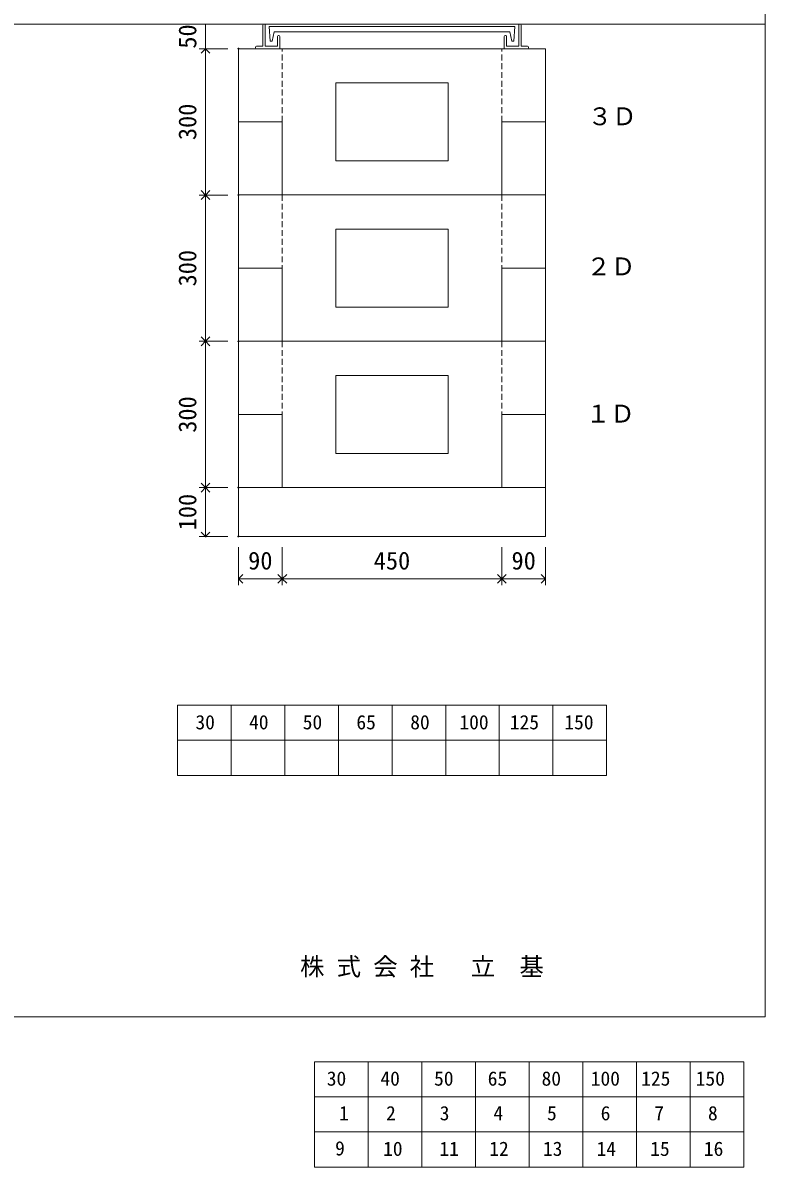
# Model space of a CAD drawing. Units: millimetres, scale not verified. Extents: x -4890 to 18490, y -2292 to 2292.
# Drawn here: x 3368 to 4890, y -2292 to 54 of the extents above; entities that cross this region are included whole.
import ezdxf
from ezdxf.enums import TextEntityAlignment as Align

# ---------------------------------------------------------------- set-up
doc = ezdxf.new("R2010")
doc.units = ezdxf.units.MM
doc.header["$LTSCALE"] = 10
doc.header["$PDMODE"] = 32
doc.header["$PDSIZE"] = 2
for name, pattern in [('DASHED1', [1.8, 1.2, -0.6]), ('USER2', [50.8, 31.75, -6.35, 6.35, -6.35]), ('USER5', [3.185, 0.01, -3.175])]:
    doc.linetypes.add(name, pattern=pattern)
for name, color, linetype, lineweight in [('0-1_Defpoints', 7, 'USER2', 5), ('0-2_waku', 7, 'Continuous', 18), ('0-3_gaikei', 7, 'Continuous', 18), ('0-4_kakure', 7, 'USER5', 18), ('0-5_sunpou', 7, 'Continuous', 5), ('0-9_uchigawa', 6, 'Continuous', 18), ('0-B_futa', 3, 'Continuous', 18), ('0-C_GL', 4, 'Continuous', 18), ('0-E_文字１', 150, 'USER2', 18), ('1-5_文字２', 7, 'Continuous', 5)]:
    doc.layers.add(name, color=color, linetype=linetype, lineweight=lineweight)
doc.styles.add('ＭＳ ゴシック', font='')
doc.styles.get('ＭＳ ゴシック').set_extended_font_data('MS Gothic')

# ---------------------------------------------------------------- blocks, each defined once
blk = doc.blocks.new('_Open90')
at = {"layer": '0-5_sunpou'}
blk.add_line((0, 0), (-1, 0), dxfattribs=at)
blk.add_lwpolyline([(-0.5, 0.5), (0, 0), (-0.5, -0.5)], dxfattribs=at)
blk = doc.blocks.new('D45')
at = {"layer": '0-1_Defpoints'}
for p in [(5257.32, 1914.36), (5190.08, 1614.36), (5257.32, 1614.36)]:
    blk.add_point(p, dxfattribs=at)
at = {"layer": '0-5_sunpou'}
for p, q in [((5235.32, 1914.36), (5177.08, 1914.36)), ((5190.08, 1896.36), (5190.08, 1632.36)), ((5235.32, 1614.36), (5177.08, 1614.36))]:
    blk.add_line(p, q, dxfattribs=at)
at = {"layer": '0-5_sunpou', "xscale": 18, "yscale": 18}
for p, rotation in [((5190.08, 1914.36), 90), ((5190.08, 1614.36), 270)]:
    blk.add_blockref('_Open90', p, dxfattribs=dict(at, rotation=rotation))
at = {"layer": '0-5_sunpou', "style": 'ＭＳ ゴシック'}
blk.add_text('300', height=36.66, rotation=90, dxfattribs=at).set_placement((5182.08, 1726.86), align=Align.BOTTOM_LEFT)
blk = doc.blocks.new('D46')
at = {"layer": '0-1_Defpoints'}
for p in [(5257.32, 2214.36), (5190.08, 1914.36), (5257.32, 1914.36)]:
    blk.add_point(p, dxfattribs=at)
at = {"layer": '0-5_sunpou'}
for p, q in [((5235.32, 2214.36), (5177.08, 2214.36)), ((5190.08, 2196.36), (5190.08, 1932.36)), ((5235.32, 1914.36), (5177.08, 1914.36))]:
    blk.add_line(p, q, dxfattribs=at)
at = {"layer": '0-5_sunpou', "xscale": 18, "yscale": 18}
for p, rotation in [((5190.08, 2214.36), 90), ((5190.08, 1914.36), 270)]:
    blk.add_blockref('_Open90', p, dxfattribs=dict(at, rotation=rotation))
at = {"layer": '0-5_sunpou', "style": 'ＭＳ ゴシック'}
blk.add_text('300', height=36.66, rotation=90, dxfattribs=at).set_placement((5182.08, 2026.86), align=Align.BOTTOM_LEFT)
blk = doc.blocks.new('D48')
at = {"layer": '0-1_Defpoints'}
for p in [(5257.32, 1614.36), (5190.08, 1314.36), (5257.32, 1314.36)]:
    blk.add_point(p, dxfattribs=at)
at = {"layer": '0-5_sunpou'}
for p, q in [((5235.32, 1614.36), (5177.08, 1614.36)), ((5190.08, 1596.36), (5190.08, 1332.36)), ((5235.32, 1314.36), (5177.08, 1314.36))]:
    blk.add_line(p, q, dxfattribs=at)
at = {"layer": '0-5_sunpou', "xscale": 18, "yscale": 18}
for p, rotation in [((5190.08, 1614.36), 90), ((5190.08, 1314.36), 270)]:
    blk.add_blockref('_Open90', p, dxfattribs=dict(at, rotation=rotation))
at = {"layer": '0-5_sunpou', "style": 'ＭＳ ゴシック'}
blk.add_text('300', height=36.66, rotation=90, dxfattribs=at).set_placement((5182.08, 1426.86), align=Align.BOTTOM_LEFT)
blk = doc.blocks.new('_Open90_34')
at = {"layer": '0-5_sunpou'}
blk.add_line((0, 0), (-1, 0), dxfattribs=at)
blk.add_lwpolyline([(-0.5, 0.5), (0, 0), (-0.5, -0.5)], dxfattribs=at)
blk = doc.blocks.new('D64')
at = {"layer": '0-1_Defpoints'}
for p in [(5257.32, 1314.36), (5190.08, 1214.36), (5257.32, 1214.36)]:
    blk.add_point(p, dxfattribs=at)
at = {"layer": '0-5_sunpou'}
for p, q in [((5235.32, 1314.36), (5177.08, 1314.36)), ((5190.08, 1296.36), (5190.08, 1232.36)), ((5235.32, 1214.36), (5177.08, 1214.36))]:
    blk.add_line(p, q, dxfattribs=at)
at = {"layer": '0-5_sunpou', "xscale": 18, "yscale": 18}
for p, rotation in [((5190.08, 1314.36), 90), ((5190.08, 1214.36), 270)]:
    blk.add_blockref('_Open90_34', p, dxfattribs=dict(at, rotation=rotation))
at = {"layer": '0-5_sunpou', "style": 'ＭＳ ゴシック'}
blk.add_text('100', height=36.66, rotation=90, dxfattribs=at).set_placement((5182.08, 1226.86), align=Align.BOTTOM_LEFT)

msp = doc.modelspace()

# ---------------------------------------------------------------- linework, layer by layer
at = {"layer": '0-2_waku'}
for p, q in [((4890, 2291.5), (4890, -1983.5)), ((4890, 2291.5), (4890, -1983.5)), ((3685, -1344.5), (3685, -1488.5)), ((3685, -1344.5), (3685, -1488.5)), ((3685, -1344.5), (3685, -1488.5)), ((3685, -1344.5), (3685, -1488.5)), ((3685, -1344.5), (4565, -1344.5)), ((3795, -1344.5), (3795, -1488.5)), ((3905, -1344.5), (3905, -1488.5)), ((3905, -1344.5), (3905, -1488.5)), ((4015, -1344.5), (4015, -1488.5)), ((4125, -1344.5), (4125, -1488.5)), ((4235, -1344.5), (4235, -1488.5)), ((4345, -1344.5), (4345, -1488.5)), ((4455, -1344.5), (4455, -1488.5)), ((4565, -1344.5), (4565, -1488.5)), ((3685, -1416.5), (4565, -1416.5)), ((3685, -1488.5), (4565, -1488.5)), ((-1230, -1983.5), (4890, -1983.5)), ((-1230, -1983.5), (4890, -1983.5)), ((-1230, -1983.5), (4890, -1983.5))]:
    msp.add_line(p, q, dxfattribs=at)
at = {"layer": '0-3_gaikei'}
for p, q in [((3810, 1.5), (4440, 1.5)), ((3810, 1.5), (4440, 1.5)), ((3810, 1.5), (4440, 1.5)), ((3810, 1.5), (4440, 1.5)), ((3810, 1.5), (4440, 1.5)), ((3810, 1.5), (4440, 1.5)), ((3810, 1.5), (4440, 1.5)), ((3810, 1.5), (4440, 1.5)), ((3810, 1.5), (4440, 1.5)), ((3810, 1.5), (4440, 1.5)), ((3810, 1.5), (3900, 1.5)), ((3810, -998.5), (3810, 1.5)), ((3890, 1.5), (4360, 1.5)), ((3890, 1.5), (4360, 1.5)), ((4350, 1.5), (4440, 1.5)), ((4440, -298.5), (4440, 1.5)), ((4440, -298.5), (4440, -138.5)), ((3810, -148.5), (3900, -148.5)), ((3900, -148.5), (3900, -298.5)), ((4350, -148.5), (4350, -298.5)), ((4350, -148.5), (4440, -148.5)), ((3810, -298.5), (4440, -298.5)), ((3810, -298.5), (4440, -298.5)), ((3810, -298.5), (4440, -298.5)), ((3890, -298.5), (4360, -298.5)), ((3890, -298.5), (4360, -298.5)), ((4440, -998.5), (4440, -298.5)), ((3810, -448.5), (3900, -448.5)), ((3900, -448.5), (3900, -598.5)), ((4350, -448.5), (4350, -598.5)), ((4350, -448.5), (4440, -448.5)), ((3810, -598.5), (4440, -598.5)), ((3810, -598.5), (4440, -598.5)), ((3810, -598.5), (4440, -598.5)), ((3810, -598.5), (4440, -598.5)), ((3810, -598.5), (4440, -598.5)), ((3810, -598.5), (4440, -598.5)), ((3810, -748.5), (3900, -748.5)), ((3900, -748.5), (3900, -898.5)), ((4350, -748.5), (4350, -898.5)), ((4350, -748.5), (4440, -748.5)), ((3810, -898.5), (4440, -898.5)), ((3810, -898.5), (4440, -898.5)), ((3810, -898.5), (4440, -898.5)), ((3810, -898.5), (4440, -898.5)), ((3810, -998.5), (4440, -998.5)), ((3810, -998.5), (4440, -998.5))]:
    msp.add_line(p, q, dxfattribs=at)
at = {"layer": '0-4_kakure', "linetype": 'DASHED1', "lineweight": 5}
for p, q in [((3900, -148.5), (3900, 1.5)), ((4350, -148.5), (4350, 1.5)), ((3900, -298.5), (3900, -448.5)), ((4350, -298.5), (4350, -448.5)), ((3900, -598.5), (3900, -748.5)), ((4350, -598.5), (4350, -748.5))]:
    msp.add_line(p, q, dxfattribs=at)
at = {"layer": '0-5_sunpou'}
for p, q in [((3788, 51.5), (3729.76, 51.5)), ((3742.76, 51.5), (3742.76, 1.5)), ((3788, 1.5), (3729.76, 1.5)), ((3788, 1.5), (3729.76, 1.5)), ((3810, -1020.5), (3810, -1098.43)), ((3900, -1020.5), (3900, -1098.43)), ((3900, -1020.5), (3900, -1098.43)), ((4350, -1020.5), (4350, -1098.43)), ((4350, -1020.5), (4350, -1098.43)), ((4440, -1020.5), (4440, -1098.43)), ((3828, -1085.43), (3882, -1085.43)), ((3918, -1085.43), (4332, -1085.43)), ((4368, -1085.43), (4422, -1085.43))]:
    msp.add_line(p, q, dxfattribs=at)
at = {"layer": '0-9_uchigawa'}
for p, q in [((4010, -68.5), (4240, -68.5)), ((4010, -228.5), (4010, -68.5)), ((4240, -228.5), (4240, -68.5)), ((4010, -228.5), (4240, -228.5)), ((4010, -528.5), (4010, -368.5)), ((4010, -368.5), (4240, -368.5)), ((4240, -528.5), (4240, -368.5)), ((4010, -528.5), (4240, -528.5)), ((4010, -668.5), (4240, -668.5)), ((4010, -828.5), (4010, -668.5)), ((4240, -828.5), (4240, -668.5)), ((4010, -828.5), (4240, -828.5))]:
    msp.add_line(p, q, dxfattribs=at)
at = {"layer": '0-B_futa'}
for p, q in [((3860, 49.5), (3860, 6.5)), ((3862, 51.5), (3865, 51.5)), ((3865, 51.5), (3865, 6.5)), ((3872.81, 47), (4377.14, 47)), ((3872.81, 47), (3875.3, 17)), ((4377.14, 47), (4374.89, 17)), ((4385, 51.5), (4385, 6.5)), ((4385, 51.5), (4388, 51.5)), ((4390, 49.5), (4390, 6.5)), ((3883.33, 36), (3879.01, 17)), ((3883.33, 36), (4366.67, 36)), ((3890, 26.5), (3890, 6.5)), ((3892, 28.5), (3893, 28.5)), ((3895, 26.5), (3895, 1.5)), ((4355, 26.5), (4355, 1.5)), ((4358, 28.5), (4357, 28.5)), ((4360, 26.5), (4360, 6.5)), ((4366.67, 36), (4370.98, 17)), ((3845, 4.5), (3845, 3.5)), ((3847, 6.5), (3860, 6.5)), ((3895, 1.5), (3847, 1.5)), ((3865, 6.5), (3890, 6.5)), ((3875.3, 17), (3879.01, 17)), ((4355, 1.5), (4403, 1.5)), ((4385, 6.5), (4360, 6.5)), ((4374.89, 17), (4370.98, 17)), ((4403, 6.5), (4390, 6.5)), ((4405, 4.5), (4405, 3.5))]:
    msp.add_line(p, q, dxfattribs=at)
for centre, start, end in [((3862, 49.5), 90, 180), ((4388, 49.5), 0, 90), ((3892, 26.5), 90, 180), ((3893, 26.5), 0, 90), ((4357, 26.5), 90, 180), ((4358, 26.5), 0, 90), ((3847, 4.5), 90, 180), ((3847, 3.5), 180, 270), ((4403, 4.5), 0, 90), ((4403, 3.5), 270, 0)]:
    msp.add_arc(centre, 2, start, end, dxfattribs=at)
at = {"layer": '0-C_GL'}
msp.add_line((-1230, 51.5), (4890, 51.5), dxfattribs=at)
msp.add_line((-1230, 51.5), (4890, 51.5), dxfattribs=at)
at = {"layer": '1-5_文字２'}
for p, q in [((3966.08, -2075.62), (3966.08, -2219.62)), ((3966.08, -2075.62), (3966.08, -2219.62)), ((3966.08, -2075.62), (3966.08, -2219.62)), ((3966.08, -2075.62), (3966.08, -2219.62)), ((3966.08, -2075.62), (4846.08, -2075.62)), ((3966.08, -2075.62), (3966.08, -2219.62)), ((3966.08, -2075.62), (3966.08, -2219.62)), ((3966.08, -2075.62), (3966.08, -2219.62)), ((3966.08, -2075.62), (3966.08, -2219.62)), ((3966.08, -2075.62), (4846.08, -2075.62)), ((4076.08, -2075.62), (4076.08, -2219.62)), ((4076.08, -2075.62), (4076.08, -2219.62)), ((4186.08, -2075.62), (4186.08, -2219.62)), ((4186.08, -2075.62), (4186.08, -2219.62)), ((4186.08, -2075.62), (4186.08, -2219.62)), ((4186.08, -2075.62), (4186.08, -2219.62)), ((4296.08, -2075.62), (4296.08, -2219.62)), ((4296.08, -2075.62), (4296.08, -2219.62)), ((4406.08, -2075.62), (4406.08, -2219.62)), ((4406.08, -2075.62), (4406.08, -2219.62)), ((4516.08, -2075.62), (4516.08, -2219.62)), ((4516.08, -2075.62), (4516.08, -2219.62)), ((4626.08, -2075.62), (4626.08, -2219.62)), ((4626.08, -2075.62), (4626.08, -2219.62)), ((4736.08, -2075.62), (4736.08, -2219.62)), ((4736.08, -2075.62), (4736.08, -2219.62)), ((4846.08, -2075.62), (4846.08, -2219.62)), ((4846.08, -2075.62), (4846.08, -2219.62)), ((3966.08, -2147.62), (4846.08, -2147.62)), ((3966.08, -2147.62), (4846.08, -2147.62)), ((3966.08, -2219.62), (4846.08, -2219.62)), ((3966.08, -2219.62), (4846.08, -2219.62)), ((3966.08, -2219.62), (3966.08, -2291.62)), ((3966.08, -2219.62), (3966.08, -2291.62)), ((3966.08, -2219.62), (3966.08, -2291.62)), ((3966.08, -2219.62), (3966.08, -2291.62)), ((3966.08, -2219.62), (4846.08, -2219.62)), ((3966.08, -2219.62), (3966.08, -2291.62)), ((3966.08, -2219.62), (3966.08, -2291.62)), ((3966.08, -2219.62), (3966.08, -2291.62)), ((3966.08, -2219.62), (3966.08, -2291.62)), ((3966.08, -2219.62), (4846.08, -2219.62)), ((4076.08, -2219.62), (4076.08, -2291.62)), ((4076.08, -2219.62), (4076.08, -2291.62)), ((4186.08, -2219.62), (4186.08, -2291.62)), ((4186.08, -2219.62), (4186.08, -2291.62)), ((4186.08, -2219.62), (4186.08, -2291.62)), ((4186.08, -2219.62), (4186.08, -2291.62)), ((4296.08, -2219.62), (4296.08, -2291.62)), ((4296.08, -2219.62), (4296.08, -2291.62)), ((4406.08, -2219.62), (4406.08, -2291.62)), ((4406.08, -2219.62), (4406.08, -2291.62)), ((4516.08, -2219.62), (4516.08, -2291.62)), ((4516.08, -2219.62), (4516.08, -2291.62)), ((4626.08, -2219.62), (4626.08, -2291.62)), ((4626.08, -2219.62), (4626.08, -2291.62)), ((4736.08, -2219.62), (4736.08, -2291.62)), ((4736.08, -2219.62), (4736.08, -2291.62)), ((4846.08, -2219.62), (4846.08, -2291.62)), ((4846.08, -2219.62), (4846.08, -2291.62)), ((3966.08, -2291.62), (4846.08, -2291.62)), ((3966.08, -2291.62), (4846.08, -2291.62))]:
    msp.add_line(p, q, dxfattribs=at)

# ---------------------------------------------------------------- block references
at = {"layer": '0-5_sunpou'}
for name in ['D46', 'D45', 'D48', 'D64']:
    msp.add_blockref(name, (-1447.32, -2212.87), dxfattribs=at)
at = {"layer": '0-5_sunpou', "xscale": 18, "yscale": 18, "rotation": 180}
for p in [(3810, -1085.43), (3900, -1085.43), (4350, -1085.43)]:
    msp.add_blockref('_Open90_34', p, dxfattribs=at)
at = {"layer": '0-5_sunpou', "xscale": 18, "yscale": 18}
for p in [(3900, -1085.43), (4350, -1085.43), (4440, -1085.43)]:
    msp.add_blockref('_Open90_34', p, dxfattribs=at)

# ---------------------------------------------------------------- texts
at = {"layer": '0-5_sunpou', "style": 'ＭＳ ゴシック'}
msp.add_text('50', height=36.66, rotation=90, dxfattribs=at).set_placement((3734.76, 1.5), align=Align.BOTTOM_LEFT)
for s, p in [('90', (3830, -1077.43)), ('450', (4087.5, -1077.43)), ('90', (4370, -1077.43))]:
    msp.add_text(s, height=36.66, dxfattribs=at).set_placement(p, align=Align.BOTTOM_LEFT)
at = {"layer": '0-E_文字１', "color": 7, "style": 'ＭＳ ゴシック'}
for s, height, p in [('３Ｄ', 36.66, (4526.42, -166.5)), ('２Ｄ', 36.66, (4523.82, -474.26)), ('１Ｄ', 36.66, (4522.5, -776.12)), ('30', 29.33, (3721.93, -1402.87)), ('40', 29.33, (3831.93, -1402.87)), ('50', 29.33, (3941.93, -1402.87)), ('65', 29.33, (4051.93, -1402.87)), ('80', 29.33, (4162.34, -1402.87)), ('100', 29.33, (4263.21, -1402.87)), ('125', 29.33, (4366.6, -1402.87)), ('150', 29.33, (4478.36, -1402.87)), ('株 式 会 社 \u3000立\u3000基', 36.66, (3936.53, -1909.86))]:
    msp.add_text(s, height=height, dxfattribs=at).set_placement(p, align=Align.BOTTOM_LEFT)
at = {"layer": '1-5_文字２', "style": 'ＭＳ ゴシック'}
for s, p in [('30', (3991.23, -2133.44)), ('30', (3991.23, -2133.44)), ('40', (4101.23, -2133.44)), ('40', (4101.23, -2133.44)), ('50', (4211.23, -2133.44)), ('50', (4211.23, -2133.44)), ('65', (4321.23, -2133.44)), ('65', (4321.23, -2133.44)), ('80', (4431.64, -2133.44)), ('80', (4431.64, -2133.44)), ('100', (4532.51, -2133.44)), ('100', (4532.51, -2133.44)), ('125', (4635.9, -2133.44)), ('125', (4635.9, -2133.44)), ('150', (4747.66, -2133.44)), ('150', (4747.66, -2133.44)), ('1', (4016.38, -2204.48)), ('2', (4112.81, -2204.48)), ('3', (4222.81, -2204.48)), ('4', (4332.81, -2204.48)), ('5', (4442.81, -2204.48)), ('6', (4552.81, -2204.48)), ('7', (4662.81, -2204.48)), ('8', (4772.81, -2204.48)), ('9', (4008.31, -2276.48)), ('10', (4106.73, -2277.44)), ('11', (4222.22, -2277.44)), ('12', (4324.43, -2277.44)), ('13', (4434.43, -2277.44)), ('14', (4544.43, -2277.44)), ('15', (4654.43, -2277.44)), ('16', (4764.43, -2277.44))]:
    msp.add_text(s, height=29.33, dxfattribs=at).set_placement(p, align=Align.BOTTOM_LEFT)

doc.saveas('drawing.dxf')
